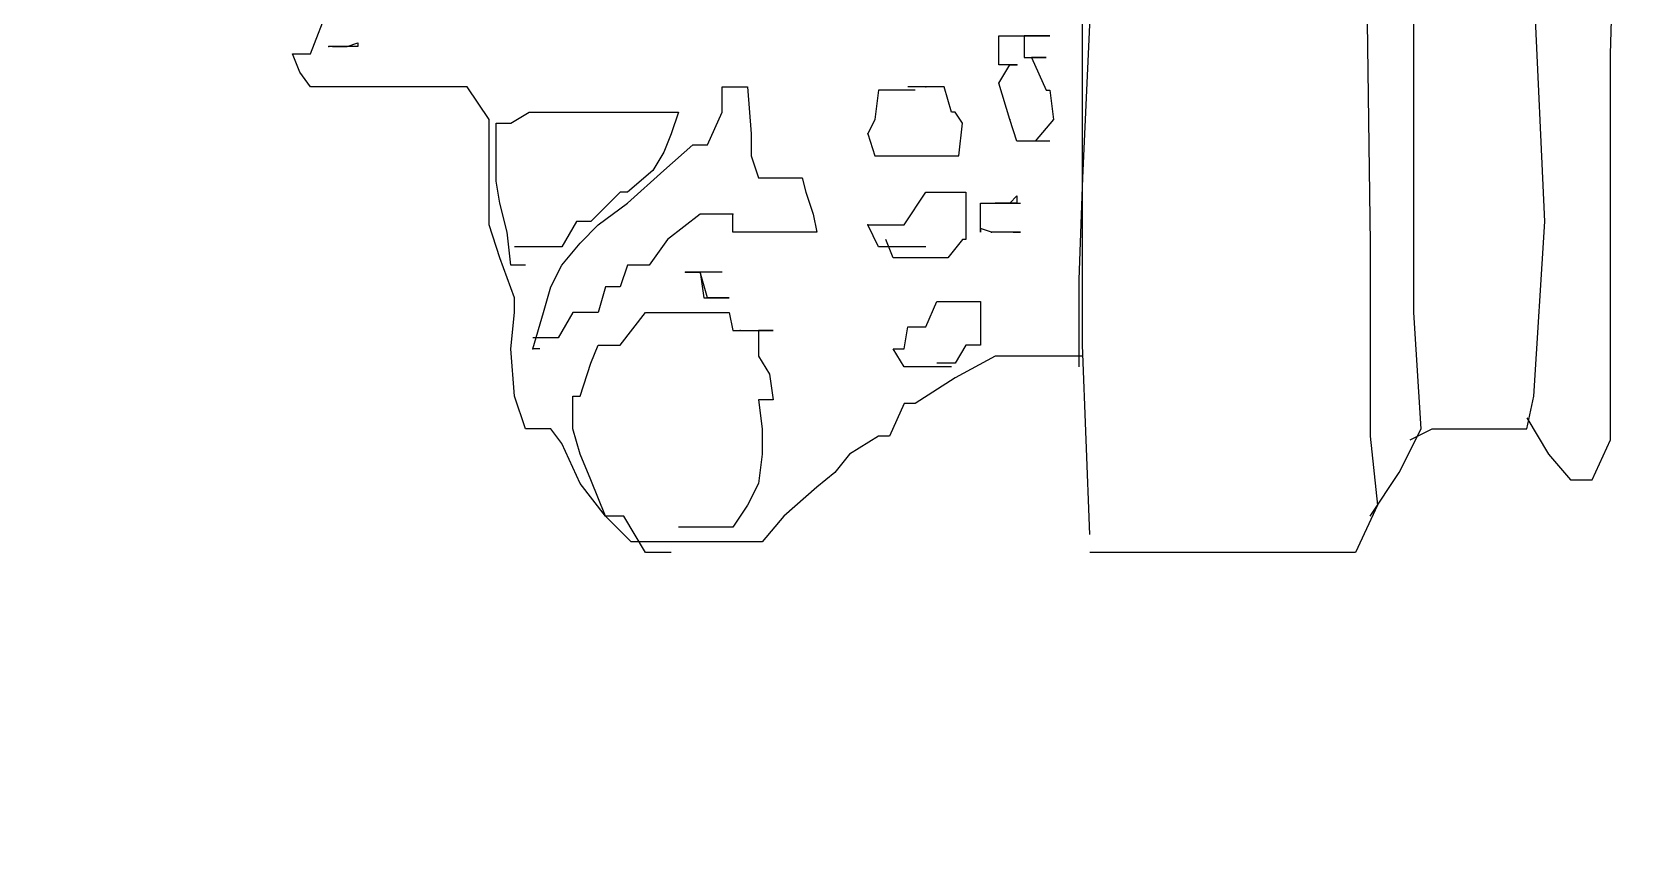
# Model space of a CAD drawing. Extents: x 748454 to 749044, y 4316681 to 4317708.
# Drawn here: x 748482.185 to 748486.59, y 4317530.979 to 4317533.22 of the extents above; entities that cross this region are included whole.
import ezdxf

# ---------------------------------------------------------------- set-up
doc = ezdxf.new("R2010")
doc.units = 0
doc.layers.get('0').update_dxf_attribs({"linetype": 'CONTINUOUS'})

msp = doc.modelspace()

# ---------------------------------------------------------------- linework, layer by layer
at = {"color": 0, "linetype": 'CONTINUOUS'}
for p, q in [((748485.98, 4317533.19), (748485.98, 4317533.81)), ((748485.98, 4317533.19), (748485.98, 4317533.81)), ((748485.07, 4317532.36), (748485.07, 4317533.57)), ((748485.07, 4317532.36), (748485.07, 4317533.57)), ((748486.52, 4317533.16), (748486.53, 4317533.5)), ((748486.52, 4317533.16), (748486.53, 4317533.5)), ((748485.85, 4317533.38), (748485.86, 4317532.64)), ((748485.85, 4317533.38), (748485.86, 4317532.64)), ((748486.34, 4317532.7), (748486.31, 4317533.35)), ((748486.34, 4317532.7), (748486.31, 4317533.35)), ((748482.95, 4317533.16), (748483, 4317533.29)), ((748482.95, 4317533.16), (748483, 4317533.29)), ((748485.09, 4317533.26), (748485.07, 4317532.82)), ((748485.09, 4317533.26), (748485.07, 4317532.82)), ((748483.02, 4317533.18), (748483, 4317533.18)), ((748483.02, 4317533.18), (748483, 4317533.18)), ((748483.01, 4317533.18), (748483.02, 4317533.18)), ((748483.01, 4317533.18), (748483.02, 4317533.18)), ((748483.02, 4317533.18), (748483.03, 4317533.18)), ((748483.04, 4317533.18), (748483.02, 4317533.18)), ((748483.02, 4317533.18), (748483.03, 4317533.18)), ((748483.04, 4317533.18), (748483.02, 4317533.18)), ((748483.03, 4317533.18), (748483.05, 4317533.18)), ((748483.03, 4317533.18), (748483.05, 4317533.18)), ((748483.08, 4317533.18), (748483.04, 4317533.18)), ((748483.08, 4317533.18), (748483.04, 4317533.18)), ((748483.05, 4317533.18), (748483.08, 4317533.19)), ((748483.05, 4317533.18), (748483.08, 4317533.19)), ((748483.08, 4317533.19), (748483.08, 4317533.18)), ((748483.08, 4317533.19), (748483.08, 4317533.18)), ((748484.84, 4317533.13), (748484.84, 4317533.21)), ((748484.84, 4317533.21), (748484.87, 4317533.21)), ((748484.84, 4317533.13), (748484.84, 4317533.21)), ((748484.84, 4317533.21), (748484.87, 4317533.21)), ((748484.87, 4317533.21), (748484.89, 4317533.21)), ((748484.87, 4317533.21), (748484.89, 4317533.21)), ((748484.89, 4317533.21), (748484.91, 4317533.21)), ((748484.89, 4317533.21), (748484.91, 4317533.21)), ((748484.91, 4317533.21), (748484.95, 4317533.21)), ((748484.93, 4317533.21), (748484.91, 4317533.21)), ((748484.91, 4317533.21), (748484.91, 4317533.15)), ((748484.91, 4317533.21), (748484.95, 4317533.21)), ((748484.93, 4317533.21), (748484.91, 4317533.21)), ((748484.91, 4317533.21), (748484.91, 4317533.15)), ((748484.95, 4317533.21), (748484.93, 4317533.21)), ((748484.95, 4317533.21), (748484.93, 4317533.21)), ((748484.95, 4317533.21), (748484.98, 4317533.21)), ((748484.98, 4317533.21), (748484.95, 4317533.21)), ((748484.95, 4317533.21), (748484.98, 4317533.21)), ((748484.98, 4317533.21), (748484.95, 4317533.21)), ((748485.98, 4317532.45), (748485.98, 4317533.19)), ((748485.98, 4317532.45), (748485.98, 4317533.19)), ((748482.92, 4317533.11), (748482.9, 4317533.16)), ((748482.9, 4317533.16), (748482.92, 4317533.16)), ((748482.92, 4317533.11), (748482.9, 4317533.16)), ((748482.9, 4317533.16), (748482.92, 4317533.16)), ((748482.92, 4317533.16), (748482.95, 4317533.16)), ((748482.92, 4317533.16), (748482.95, 4317533.16)), ((748484.91, 4317533.15), (748484.94, 4317533.15)), ((748484.91, 4317533.15), (748484.94, 4317533.15)), ((748484.93, 4317533.15), (748484.97, 4317533.06)), ((748484.94, 4317533.15), (748484.93, 4317533.15)), ((748484.93, 4317533.15), (748484.97, 4317533.06)), ((748484.94, 4317533.15), (748484.93, 4317533.15)), ((748484.94, 4317533.15), (748484.97, 4317533.15)), ((748484.97, 4317533.15), (748484.94, 4317533.15)), ((748484.94, 4317533.15), (748484.97, 4317533.15)), ((748484.97, 4317533.15), (748484.94, 4317533.15)), ((748486.52, 4317532.7), (748486.52, 4317533.16)), ((748486.52, 4317532.7), (748486.52, 4317533.16)), ((748482.95, 4317533.07), (748482.92, 4317533.11)), ((748482.95, 4317533.07), (748482.92, 4317533.11)), ((748484.84, 4317533.08), (748484.87, 4317533.13)), ((748484.87, 4317533.13), (748484.84, 4317533.13)), ((748484.84, 4317533.08), (748484.87, 4317533.13)), ((748484.87, 4317533.13), (748484.84, 4317533.13)), ((748484.87, 4317533.13), (748484.89, 4317533.13)), ((748484.89, 4317533.13), (748484.87, 4317533.13)), ((748484.87, 4317533.13), (748484.89, 4317533.13)), ((748484.89, 4317533.13), (748484.87, 4317533.13)), ((748483.01, 4317533.07), (748482.95, 4317533.07)), ((748483.01, 4317533.07), (748482.95, 4317533.07)), ((748483.03, 4317533.07), (748483.01, 4317533.07)), ((748483.03, 4317533.07), (748483.01, 4317533.07)), ((748483.09, 4317533.07), (748483.03, 4317533.07)), ((748483.09, 4317533.07), (748483.03, 4317533.07)), ((748483.13, 4317533.07), (748483.09, 4317533.07)), ((748483.13, 4317533.07), (748483.09, 4317533.07)), ((748483.19, 4317533.07), (748483.13, 4317533.07)), ((748483.19, 4317533.07), (748483.13, 4317533.07)), ((748483.26, 4317533.07), (748483.19, 4317533.07)), ((748483.26, 4317533.07), (748483.19, 4317533.07)), ((748483.28, 4317533.07), (748483.26, 4317533.07)), ((748483.28, 4317533.07), (748483.26, 4317533.07)), ((748483.3, 4317533.07), (748483.28, 4317533.07)), ((748483.3, 4317533.07), (748483.28, 4317533.07)), ((748483.38, 4317533.07), (748483.3, 4317533.07)), ((748483.38, 4317533.07), (748483.3, 4317533.07)), ((748483.44, 4317532.98), (748483.38, 4317533.07)), ((748483.44, 4317532.98), (748483.38, 4317533.07)), ((748484.08, 4317533), (748484.08, 4317533.07)), ((748484.08, 4317533.07), (748484.1, 4317533.07)), ((748484.08, 4317533), (748484.08, 4317533.07)), ((748484.08, 4317533.07), (748484.1, 4317533.07)), ((748484.1, 4317533.07), (748484.14, 4317533.07)), ((748484.1, 4317533.07), (748484.14, 4317533.07)), ((748484.14, 4317533.07), (748484.15, 4317533.07)), ((748484.14, 4317533.07), (748484.15, 4317533.07)), ((748484.15, 4317533.07), (748484.16, 4317532.94)), ((748484.15, 4317533.07), (748484.16, 4317532.94)), ((748484.51, 4317533.06), (748484.5, 4317532.98)), ((748484.51, 4317533.06), (748484.5, 4317532.98)), ((748484.55, 4317533.06), (748484.51, 4317533.06)), ((748484.55, 4317533.06), (748484.51, 4317533.06)), ((748484.61, 4317533.06), (748484.55, 4317533.06)), ((748484.61, 4317533.06), (748484.55, 4317533.06)), ((748484.61, 4317533.07), (748484.59, 4317533.07)), ((748484.61, 4317533.07), (748484.59, 4317533.07)), ((748484.64, 4317533.07), (748484.61, 4317533.07)), ((748484.64, 4317533.07), (748484.61, 4317533.07)), ((748484.69, 4317533.07), (748484.64, 4317533.07)), ((748484.69, 4317533.07), (748484.64, 4317533.07)), ((748484.71, 4317533), (748484.69, 4317533.07)), ((748484.71, 4317533), (748484.69, 4317533.07)), ((748484.87, 4317532.98), (748484.84, 4317533.08)), ((748484.87, 4317532.98), (748484.84, 4317533.08)), ((748484.97, 4317533.06), (748484.98, 4317533.06)), ((748484.97, 4317533.06), (748484.98, 4317533.06)), ((748484.98, 4317533.06), (748484.99, 4317532.98)), ((748484.98, 4317533.06), (748484.99, 4317532.98)), ((748483.5, 4317532.97), (748483.55, 4317533)), ((748483.5, 4317532.97), (748483.55, 4317533)), ((748483.55, 4317533), (748483.65, 4317533)), ((748483.55, 4317533), (748483.65, 4317533)), ((748483.65, 4317533), (748483.74, 4317533)), ((748483.65, 4317533), (748483.74, 4317533)), ((748483.74, 4317533), (748483.76, 4317533)), ((748483.74, 4317533), (748483.76, 4317533)), ((748483.76, 4317533), (748483.82, 4317533)), ((748483.76, 4317533), (748483.82, 4317533)), ((748483.82, 4317533), (748483.9, 4317533)), ((748483.82, 4317533), (748483.9, 4317533)), ((748483.9, 4317533), (748483.94, 4317533)), ((748483.9, 4317533), (748483.94, 4317533)), ((748483.94, 4317533), (748483.96, 4317533)), ((748483.96, 4317533), (748483.94, 4317532.94)), ((748483.94, 4317533), (748483.96, 4317533)), ((748483.96, 4317533), (748483.94, 4317532.94)), ((748484.04, 4317532.91), (748484.08, 4317533)), ((748484.04, 4317532.91), (748484.08, 4317533)), ((748484.72, 4317533), (748484.71, 4317533)), ((748484.72, 4317533), (748484.71, 4317533)), ((748484.74, 4317532.97), (748484.72, 4317533)), ((748484.74, 4317532.97), (748484.72, 4317533)), ((748483.44, 4317532.92), (748483.44, 4317532.98)), ((748483.44, 4317532.92), (748483.44, 4317532.98)), ((748483.46, 4317532.89), (748483.46, 4317532.97)), ((748483.46, 4317532.97), (748483.5, 4317532.97)), ((748483.46, 4317532.89), (748483.46, 4317532.97)), ((748483.46, 4317532.97), (748483.5, 4317532.97)), ((748484.5, 4317532.98), (748484.48, 4317532.94)), ((748484.5, 4317532.98), (748484.48, 4317532.94)), ((748484.73, 4317532.88), (748484.74, 4317532.97)), ((748484.73, 4317532.88), (748484.74, 4317532.97)), ((748484.89, 4317532.92), (748484.87, 4317532.98)), ((748484.89, 4317532.92), (748484.87, 4317532.98)), ((748484.99, 4317532.98), (748484.94, 4317532.92)), ((748484.99, 4317532.98), (748484.94, 4317532.92)), ((748483.44, 4317532.87), (748483.44, 4317532.92)), ((748483.44, 4317532.87), (748483.44, 4317532.92)), ((748483.94, 4317532.94), (748483.92, 4317532.89)), ((748483.94, 4317532.94), (748483.92, 4317532.89)), ((748484.16, 4317532.94), (748484.16, 4317532.88)), ((748484.16, 4317532.94), (748484.16, 4317532.88)), ((748484.48, 4317532.94), (748484.5, 4317532.88)), ((748484.48, 4317532.94), (748484.5, 4317532.88)), ((748484.92, 4317532.92), (748484.89, 4317532.92)), ((748484.91, 4317532.92), (748484.89, 4317532.92)), ((748484.92, 4317532.92), (748484.89, 4317532.92)), ((748484.91, 4317532.92), (748484.89, 4317532.92)), ((748484.94, 4317532.92), (748484.91, 4317532.92)), ((748484.94, 4317532.92), (748484.91, 4317532.92)), ((748484.98, 4317532.92), (748484.92, 4317532.92)), ((748484.98, 4317532.92), (748484.92, 4317532.92)), ((748483.44, 4317532.75), (748483.44, 4317532.87)), ((748483.44, 4317532.75), (748483.44, 4317532.87)), ((748483.46, 4317532.81), (748483.46, 4317532.89)), ((748483.46, 4317532.81), (748483.46, 4317532.89)), ((748483.92, 4317532.89), (748483.89, 4317532.84)), ((748483.92, 4317532.89), (748483.89, 4317532.84)), ((748483.92, 4317532.84), (748484, 4317532.91)), ((748483.92, 4317532.84), (748484, 4317532.91)), ((748484, 4317532.91), (748484.04, 4317532.91)), ((748484, 4317532.91), (748484.04, 4317532.91)), ((748484.16, 4317532.88), (748484.18, 4317532.82)), ((748484.16, 4317532.88), (748484.18, 4317532.82)), ((748484.5, 4317532.88), (748484.51, 4317532.88)), ((748484.5, 4317532.88), (748484.51, 4317532.88)), ((748484.51, 4317532.88), (748484.54, 4317532.88)), ((748484.51, 4317532.88), (748484.54, 4317532.88)), ((748484.54, 4317532.88), (748484.58, 4317532.88)), ((748484.54, 4317532.88), (748484.58, 4317532.88)), ((748484.58, 4317532.88), (748484.62, 4317532.88)), ((748484.58, 4317532.88), (748484.62, 4317532.88)), ((748484.62, 4317532.88), (748484.64, 4317532.88)), ((748484.62, 4317532.88), (748484.64, 4317532.88)), ((748484.64, 4317532.88), (748484.7, 4317532.88)), ((748484.64, 4317532.88), (748484.7, 4317532.88)), ((748484.7, 4317532.88), (748484.72, 4317532.88)), ((748484.7, 4317532.88), (748484.72, 4317532.88)), ((748484.72, 4317532.88), (748484.73, 4317532.88)), ((748484.72, 4317532.88), (748484.73, 4317532.88)), ((748483.89, 4317532.84), (748483.82, 4317532.78)), ((748483.82, 4317532.75), (748483.92, 4317532.84)), ((748483.89, 4317532.84), (748483.82, 4317532.78)), ((748483.82, 4317532.75), (748483.92, 4317532.84)), ((748483.47, 4317532.75), (748483.46, 4317532.81)), ((748483.47, 4317532.75), (748483.46, 4317532.81)), ((748483.8, 4317532.78), (748483.72, 4317532.7)), ((748483.8, 4317532.78), (748483.72, 4317532.7)), ((748483.82, 4317532.78), (748483.8, 4317532.78)), ((748483.82, 4317532.78), (748483.8, 4317532.78)), ((748484.18, 4317532.82), (748484.2, 4317532.82)), ((748484.18, 4317532.82), (748484.2, 4317532.82)), ((748484.2, 4317532.82), (748484.25, 4317532.82)), ((748484.2, 4317532.82), (748484.25, 4317532.82)), ((748484.25, 4317532.82), (748484.3, 4317532.82)), ((748484.25, 4317532.82), (748484.3, 4317532.82)), ((748484.3, 4317532.82), (748484.31, 4317532.78)), ((748484.3, 4317532.82), (748484.31, 4317532.78)), ((748484.31, 4317532.78), (748484.33, 4317532.72)), ((748484.31, 4317532.78), (748484.33, 4317532.72)), ((748484.58, 4317532.69), (748484.64, 4317532.78)), ((748484.58, 4317532.69), (748484.64, 4317532.78)), ((748484.64, 4317532.78), (748484.67, 4317532.78)), ((748484.64, 4317532.78), (748484.67, 4317532.78)), ((748484.67, 4317532.78), (748484.72, 4317532.78)), ((748484.67, 4317532.78), (748484.72, 4317532.78)), ((748484.72, 4317532.78), (748484.73, 4317532.78)), ((748484.72, 4317532.78), (748484.73, 4317532.78)), ((748484.73, 4317532.78), (748484.74, 4317532.78)), ((748484.73, 4317532.78), (748484.74, 4317532.78)), ((748484.74, 4317532.78), (748484.75, 4317532.78)), ((748484.74, 4317532.78), (748484.75, 4317532.78)), ((748484.75, 4317532.78), (748484.75, 4317532.65)), ((748484.75, 4317532.78), (748484.75, 4317532.65)), ((748485.07, 4317532.82), (748485.06, 4317532.54)), ((748485.07, 4317532.82), (748485.06, 4317532.54)), ((748483.44, 4317532.69), (748483.44, 4317532.75)), ((748483.44, 4317532.69), (748483.44, 4317532.75)), ((748483.49, 4317532.67), (748483.47, 4317532.75)), ((748483.49, 4317532.67), (748483.47, 4317532.75)), ((748483.74, 4317532.69), (748483.82, 4317532.75)), ((748483.74, 4317532.69), (748483.82, 4317532.75)), ((748484.79, 4317532.67), (748484.79, 4317532.75)), ((748484.79, 4317532.75), (748484.81, 4317532.75)), ((748484.79, 4317532.67), (748484.79, 4317532.75)), ((748484.79, 4317532.75), (748484.81, 4317532.75)), ((748484.81, 4317532.75), (748484.82, 4317532.75)), ((748484.81, 4317532.75), (748484.82, 4317532.75)), ((748484.82, 4317532.75), (748484.83, 4317532.75)), ((748484.82, 4317532.75), (748484.83, 4317532.75)), ((748484.83, 4317532.75), (748484.87, 4317532.75)), ((748484.84, 4317532.75), (748484.83, 4317532.75)), ((748484.83, 4317532.75), (748484.88, 4317532.75)), ((748484.83, 4317532.75), (748484.87, 4317532.75)), ((748484.84, 4317532.75), (748484.83, 4317532.75)), ((748484.83, 4317532.75), (748484.88, 4317532.75)), ((748484.87, 4317532.75), (748484.84, 4317532.75)), ((748484.87, 4317532.75), (748484.84, 4317532.75)), ((748484.87, 4317532.75), (748484.89, 4317532.77)), ((748484.87, 4317532.75), (748484.89, 4317532.77)), ((748484.88, 4317532.75), (748484.87, 4317532.75)), ((748484.88, 4317532.75), (748484.87, 4317532.75)), ((748484.89, 4317532.75), (748484.88, 4317532.75)), ((748484.88, 4317532.75), (748484.9, 4317532.75)), ((748484.89, 4317532.75), (748484.88, 4317532.75)), ((748484.88, 4317532.75), (748484.9, 4317532.75)), ((748484.89, 4317532.77), (748484.89, 4317532.75)), ((748484.89, 4317532.77), (748484.89, 4317532.75)), ((748483.68, 4317532.7), (748483.64, 4317532.63)), ((748483.68, 4317532.7), (748483.64, 4317532.63)), ((748483.72, 4317532.7), (748483.68, 4317532.7)), ((748483.72, 4317532.7), (748483.68, 4317532.7)), ((748484.02, 4317532.72), (748483.93, 4317532.65)), ((748484.02, 4317532.72), (748483.93, 4317532.65)), ((748484.09, 4317532.72), (748484.02, 4317532.72)), ((748484.09, 4317532.72), (748484.02, 4317532.72)), ((748484.11, 4317532.72), (748484.09, 4317532.72)), ((748484.11, 4317532.72), (748484.09, 4317532.72)), ((748484.11, 4317532.67), (748484.11, 4317532.72)), ((748484.11, 4317532.67), (748484.11, 4317532.72)), ((748484.33, 4317532.72), (748484.34, 4317532.67)), ((748484.33, 4317532.72), (748484.34, 4317532.67)), ((748486.31, 4317532.22), (748486.34, 4317532.7)), ((748486.31, 4317532.22), (748486.34, 4317532.7)), ((748486.52, 4317532.27), (748486.52, 4317532.7)), ((748486.52, 4317532.27), (748486.52, 4317532.7)), ((748483.47, 4317532.6), (748483.44, 4317532.69)), ((748483.47, 4317532.6), (748483.44, 4317532.69)), ((748483.5, 4317532.58), (748483.49, 4317532.67)), ((748483.5, 4317532.58), (748483.49, 4317532.67)), ((748483.69, 4317532.64), (748483.74, 4317532.69)), ((748483.69, 4317532.64), (748483.74, 4317532.69)), ((748483.93, 4317532.65), (748483.88, 4317532.58)), ((748483.93, 4317532.65), (748483.88, 4317532.58)), ((748484.13, 4317532.67), (748484.11, 4317532.67)), ((748484.13, 4317532.67), (748484.11, 4317532.67)), ((748484.16, 4317532.67), (748484.13, 4317532.67)), ((748484.16, 4317532.67), (748484.13, 4317532.67)), ((748484.22, 4317532.67), (748484.16, 4317532.67)), ((748484.22, 4317532.67), (748484.16, 4317532.67)), ((748484.28, 4317532.67), (748484.22, 4317532.67)), ((748484.28, 4317532.67), (748484.22, 4317532.67)), ((748484.33, 4317532.67), (748484.28, 4317532.67)), ((748484.33, 4317532.67), (748484.28, 4317532.67)), ((748484.34, 4317532.67), (748484.33, 4317532.67)), ((748484.34, 4317532.67), (748484.33, 4317532.67)), ((748484.51, 4317532.63), (748484.48, 4317532.69)), ((748484.48, 4317532.69), (748484.51, 4317532.69)), ((748484.51, 4317532.63), (748484.48, 4317532.69)), ((748484.48, 4317532.69), (748484.51, 4317532.69)), ((748484.51, 4317532.69), (748484.58, 4317532.69)), ((748484.51, 4317532.69), (748484.58, 4317532.69)), ((748484.55, 4317532.6), (748484.53, 4317532.65)), ((748484.55, 4317532.6), (748484.53, 4317532.65)), ((748484.74, 4317532.65), (748484.7, 4317532.6)), ((748484.74, 4317532.65), (748484.7, 4317532.6)), ((748484.75, 4317532.65), (748484.74, 4317532.65)), ((748484.75, 4317532.65), (748484.74, 4317532.65)), ((748484.82, 4317532.67), (748484.79, 4317532.68)), ((748484.79, 4317532.68), (748484.79, 4317532.67)), ((748484.82, 4317532.67), (748484.79, 4317532.68)), ((748484.79, 4317532.68), (748484.79, 4317532.67)), ((748484.84, 4317532.67), (748484.82, 4317532.67)), ((748484.84, 4317532.67), (748484.82, 4317532.67)), ((748484.89, 4317532.67), (748484.84, 4317532.67)), ((748484.89, 4317532.67), (748484.84, 4317532.67)), ((748484.88, 4317532.67), (748484.9, 4317532.67)), ((748484.88, 4317532.67), (748484.9, 4317532.67)), ((748484.9, 4317532.67), (748484.89, 4317532.67)), ((748484.9, 4317532.67), (748484.89, 4317532.67)), ((748483.53, 4317532.63), (748483.51, 4317532.63)), ((748483.53, 4317532.63), (748483.51, 4317532.63)), ((748483.58, 4317532.63), (748483.53, 4317532.63)), ((748483.58, 4317532.63), (748483.53, 4317532.63)), ((748483.61, 4317532.63), (748483.58, 4317532.63)), ((748483.61, 4317532.63), (748483.58, 4317532.63)), ((748483.64, 4317532.63), (748483.61, 4317532.63)), ((748483.64, 4317532.63), (748483.61, 4317532.63)), ((748483.64, 4317532.58), (748483.69, 4317532.64)), ((748483.64, 4317532.58), (748483.69, 4317532.64)), ((748484.58, 4317532.63), (748484.51, 4317532.63)), ((748484.58, 4317532.63), (748484.51, 4317532.63)), ((748484.64, 4317532.63), (748484.58, 4317532.63)), ((748484.64, 4317532.63), (748484.58, 4317532.63)), ((748485.86, 4317532.64), (748485.86, 4317532.11)), ((748485.86, 4317532.64), (748485.86, 4317532.11)), ((748483.51, 4317532.49), (748483.47, 4317532.6)), ((748483.51, 4317532.49), (748483.47, 4317532.6)), ((748483.54, 4317532.58), (748483.5, 4317532.58)), ((748483.54, 4317532.58), (748483.5, 4317532.58)), ((748483.61, 4317532.52), (748483.64, 4317532.58)), ((748483.61, 4317532.52), (748483.64, 4317532.58)), ((748483.82, 4317532.58), (748483.8, 4317532.52)), ((748483.82, 4317532.58), (748483.8, 4317532.52)), ((748483.88, 4317532.58), (748483.82, 4317532.58)), ((748483.88, 4317532.58), (748483.82, 4317532.58)), ((748484, 4317532.56), (748483.98, 4317532.56)), ((748483.98, 4317532.56), (748484, 4317532.56)), ((748484, 4317532.56), (748483.98, 4317532.56)), ((748483.98, 4317532.56), (748484, 4317532.56)), ((748484.03, 4317532.56), (748484, 4317532.56)), ((748484, 4317532.56), (748484.02, 4317532.56)), ((748484.03, 4317532.56), (748484, 4317532.56)), ((748484, 4317532.56), (748484.02, 4317532.56)), ((748484.02, 4317532.56), (748484.03, 4317532.49)), ((748484.04, 4317532.49), (748484.02, 4317532.56)), ((748484.02, 4317532.56), (748484.03, 4317532.49)), ((748484.04, 4317532.49), (748484.02, 4317532.56)), ((748484.08, 4317532.56), (748484.03, 4317532.56)), ((748484.08, 4317532.56), (748484.03, 4317532.56)), ((748484.61, 4317532.6), (748484.55, 4317532.6)), ((748484.61, 4317532.6), (748484.55, 4317532.6)), ((748484.64, 4317532.6), (748484.61, 4317532.6)), ((748484.64, 4317532.6), (748484.61, 4317532.6)), ((748484.7, 4317532.6), (748484.64, 4317532.6)), ((748484.7, 4317532.6), (748484.64, 4317532.6)), ((748483.59, 4317532.45), (748483.61, 4317532.52)), ((748483.59, 4317532.45), (748483.61, 4317532.52)), ((748483.76, 4317532.52), (748483.74, 4317532.45)), ((748483.76, 4317532.52), (748483.74, 4317532.45)), ((748483.8, 4317532.52), (748483.76, 4317532.52)), ((748483.8, 4317532.52), (748483.76, 4317532.52)), ((748485.06, 4317532.54), (748485.06, 4317532.3)), ((748485.06, 4317532.54), (748485.06, 4317532.3)), ((748483.51, 4317532.45), (748483.51, 4317532.49)), ((748483.51, 4317532.45), (748483.51, 4317532.49)), ((748484.03, 4317532.49), (748484.08, 4317532.49)), ((748484.03, 4317532.49), (748484.08, 4317532.49)), ((748484.08, 4317532.49), (748484.04, 4317532.49)), ((748484.08, 4317532.49), (748484.04, 4317532.49)), ((748484.08, 4317532.49), (748484.1, 4317532.49)), ((748484.1, 4317532.49), (748484.08, 4317532.49)), ((748484.08, 4317532.49), (748484.1, 4317532.49)), ((748484.1, 4317532.49), (748484.08, 4317532.49)), ((748484.64, 4317532.41), (748484.67, 4317532.48)), ((748484.64, 4317532.41), (748484.67, 4317532.48)), ((748484.67, 4317532.48), (748484.7, 4317532.48)), ((748484.67, 4317532.48), (748484.7, 4317532.48)), ((748484.7, 4317532.48), (748484.73, 4317532.48)), ((748484.7, 4317532.48), (748484.73, 4317532.48)), ((748484.73, 4317532.48), (748484.78, 4317532.48)), ((748484.73, 4317532.48), (748484.78, 4317532.48)), ((748484.78, 4317532.48), (748484.79, 4317532.48)), ((748484.78, 4317532.48), (748484.79, 4317532.48)), ((748484.79, 4317532.48), (748484.79, 4317532.41)), ((748484.79, 4317532.48), (748484.79, 4317532.41)), ((748483.5, 4317532.35), (748483.51, 4317532.45)), ((748483.5, 4317532.35), (748483.51, 4317532.45)), ((748483.56, 4317532.35), (748483.59, 4317532.45)), ((748483.56, 4317532.35), (748483.59, 4317532.45)), ((748483.67, 4317532.45), (748483.63, 4317532.38)), ((748483.67, 4317532.45), (748483.63, 4317532.38)), ((748483.72, 4317532.45), (748483.67, 4317532.45)), ((748483.72, 4317532.45), (748483.67, 4317532.45)), ((748483.74, 4317532.45), (748483.72, 4317532.45)), ((748483.74, 4317532.45), (748483.72, 4317532.45)), ((748483.8, 4317532.36), (748483.87, 4317532.45)), ((748483.8, 4317532.36), (748483.87, 4317532.45)), ((748483.87, 4317532.45), (748483.92, 4317532.45)), ((748483.87, 4317532.45), (748483.92, 4317532.45)), ((748483.92, 4317532.45), (748484, 4317532.45)), ((748483.92, 4317532.45), (748484, 4317532.45)), ((748484, 4317532.45), (748484.02, 4317532.45)), ((748484, 4317532.45), (748484.02, 4317532.45)), ((748484.02, 4317532.45), (748484.08, 4317532.45)), ((748484.02, 4317532.45), (748484.08, 4317532.45)), ((748484.08, 4317532.45), (748484.1, 4317532.45)), ((748484.08, 4317532.45), (748484.1, 4317532.45)), ((748484.1, 4317532.45), (748484.11, 4317532.4)), ((748484.1, 4317532.45), (748484.11, 4317532.4)), ((748486, 4317532.13), (748485.98, 4317532.45)), ((748486, 4317532.13), (748485.98, 4317532.45)), ((748484.11, 4317532.4), (748484.13, 4317532.4)), ((748484.11, 4317532.4), (748484.13, 4317532.4)), ((748484.13, 4317532.4), (748484.16, 4317532.4)), ((748484.13, 4317532.4), (748484.16, 4317532.4)), ((748484.16, 4317532.4), (748484.2, 4317532.4)), ((748484.16, 4317532.4), (748484.2, 4317532.4)), ((748484.21, 4317532.4), (748484.18, 4317532.4)), ((748484.18, 4317532.4), (748484.18, 4317532.33)), ((748484.21, 4317532.4), (748484.18, 4317532.4)), ((748484.18, 4317532.4), (748484.18, 4317532.33)), ((748484.2, 4317532.4), (748484.22, 4317532.4)), ((748484.2, 4317532.4), (748484.22, 4317532.4)), ((748484.22, 4317532.4), (748484.21, 4317532.4)), ((748484.22, 4317532.4), (748484.21, 4317532.4)), ((748484.58, 4317532.35), (748484.59, 4317532.41)), ((748484.58, 4317532.35), (748484.59, 4317532.41)), ((748484.59, 4317532.41), (748484.64, 4317532.41)), ((748484.59, 4317532.41), (748484.64, 4317532.41)), ((748484.79, 4317532.41), (748484.79, 4317532.36)), ((748484.79, 4317532.41), (748484.79, 4317532.36)), ((748483.51, 4317532.22), (748483.5, 4317532.35)), ((748483.51, 4317532.22), (748483.5, 4317532.35)), ((748483.6, 4317532.38), (748483.56, 4317532.38)), ((748483.6, 4317532.38), (748483.56, 4317532.38)), ((748483.58, 4317532.35), (748483.56, 4317532.35)), ((748483.58, 4317532.35), (748483.56, 4317532.35)), ((748483.63, 4317532.38), (748483.6, 4317532.38)), ((748483.63, 4317532.38), (748483.6, 4317532.38)), ((748483.72, 4317532.31), (748483.74, 4317532.36)), ((748483.72, 4317532.31), (748483.74, 4317532.36)), ((748483.74, 4317532.36), (748483.8, 4317532.36)), ((748483.74, 4317532.36), (748483.8, 4317532.36)), ((748484.58, 4317532.3), (748484.55, 4317532.35)), ((748484.55, 4317532.35), (748484.58, 4317532.35)), ((748484.58, 4317532.3), (748484.55, 4317532.35)), ((748484.55, 4317532.35), (748484.58, 4317532.35)), ((748484.75, 4317532.36), (748484.72, 4317532.31)), ((748484.75, 4317532.36), (748484.72, 4317532.31)), ((748484.79, 4317532.36), (748484.75, 4317532.36)), ((748484.79, 4317532.36), (748484.75, 4317532.36)), ((748485.09, 4317531.84), (748485.07, 4317532.36)), ((748485.09, 4317531.84), (748485.07, 4317532.36)), ((748483.69, 4317532.22), (748483.72, 4317532.31)), ((748483.69, 4317532.22), (748483.72, 4317532.31)), ((748484.18, 4317532.33), (748484.21, 4317532.28)), ((748484.18, 4317532.33), (748484.21, 4317532.28)), ((748484.62, 4317532.3), (748484.58, 4317532.3)), ((748484.62, 4317532.3), (748484.58, 4317532.3)), ((748484.64, 4317532.3), (748484.62, 4317532.3)), ((748484.64, 4317532.3), (748484.62, 4317532.3)), ((748484.71, 4317532.3), (748484.64, 4317532.3)), ((748484.71, 4317532.3), (748484.64, 4317532.3)), ((748484.72, 4317532.31), (748484.67, 4317532.31)), ((748484.72, 4317532.31), (748484.67, 4317532.31)), ((748484.83, 4317532.33), (748484.72, 4317532.27)), ((748484.83, 4317532.33), (748484.72, 4317532.27)), ((748484.9, 4317532.33), (748484.83, 4317532.33)), ((748484.9, 4317532.33), (748484.83, 4317532.33)), ((748484.97, 4317532.33), (748484.9, 4317532.33)), ((748484.97, 4317532.33), (748484.9, 4317532.33)), ((748484.98, 4317532.33), (748484.97, 4317532.33)), ((748484.98, 4317532.33), (748484.97, 4317532.33)), ((748485.02, 4317532.33), (748484.98, 4317532.33)), ((748485.02, 4317532.33), (748484.98, 4317532.33)), ((748485.07, 4317532.33), (748485.02, 4317532.33)), ((748485.07, 4317532.33), (748485.02, 4317532.33)), ((748484.21, 4317532.28), (748484.22, 4317532.21)), ((748484.21, 4317532.28), (748484.22, 4317532.21)), ((748484.72, 4317532.27), (748484.61, 4317532.2)), ((748484.72, 4317532.27), (748484.61, 4317532.2)), ((748486.52, 4317532.1), (748486.52, 4317532.27)), ((748486.52, 4317532.1), (748486.52, 4317532.27)), ((748483.54, 4317532.13), (748483.51, 4317532.22)), ((748483.54, 4317532.13), (748483.51, 4317532.22)), ((748483.67, 4317532.13), (748483.67, 4317532.22)), ((748483.67, 4317532.22), (748483.69, 4317532.22)), ((748483.67, 4317532.13), (748483.67, 4317532.22)), ((748483.67, 4317532.22), (748483.69, 4317532.22)), ((748484.22, 4317532.21), (748484.18, 4317532.21)), ((748484.18, 4317532.21), (748484.19, 4317532.13)), ((748484.22, 4317532.21), (748484.18, 4317532.21)), ((748484.18, 4317532.21), (748484.19, 4317532.13)), ((748486.29, 4317532.13), (748486.31, 4317532.22)), ((748486.29, 4317532.13), (748486.31, 4317532.22)), ((748484.58, 4317532.2), (748484.54, 4317532.11)), ((748484.58, 4317532.2), (748484.54, 4317532.11)), ((748484.61, 4317532.2), (748484.58, 4317532.2)), ((748484.61, 4317532.2), (748484.58, 4317532.2)), ((748483.56, 4317532.13), (748483.54, 4317532.13)), ((748483.56, 4317532.13), (748483.54, 4317532.13)), ((748483.61, 4317532.13), (748483.56, 4317532.13)), ((748483.61, 4317532.13), (748483.56, 4317532.13)), ((748483.64, 4317532.09), (748483.61, 4317532.13)), ((748483.64, 4317532.09), (748483.61, 4317532.13)), ((748483.69, 4317532.06), (748483.67, 4317532.13)), ((748483.69, 4317532.06), (748483.67, 4317532.13)), ((748484.19, 4317532.13), (748484.19, 4317532.06)), ((748484.19, 4317532.13), (748484.19, 4317532.06)), ((748485.94, 4317532.01), (748486, 4317532.13)), ((748485.94, 4317532.01), (748486, 4317532.13)), ((748485.97, 4317532.1), (748486.03, 4317532.13)), ((748485.97, 4317532.1), (748486.03, 4317532.13)), ((748486.03, 4317532.13), (748486.13, 4317532.13)), ((748486.03, 4317532.13), (748486.13, 4317532.13)), ((748486.13, 4317532.13), (748486.26, 4317532.13)), ((748486.13, 4317532.13), (748486.26, 4317532.13)), ((748486.26, 4317532.13), (748486.29, 4317532.13)), ((748486.26, 4317532.13), (748486.29, 4317532.13)), ((748486.29, 4317532.16), (748486.35, 4317532.06)), ((748486.29, 4317532.16), (748486.35, 4317532.06)), ((748483.69, 4317531.98), (748483.64, 4317532.09)), ((748483.69, 4317531.98), (748483.64, 4317532.09)), ((748484.51, 4317532.11), (748484.43, 4317532.06)), ((748484.51, 4317532.11), (748484.43, 4317532.06)), ((748484.54, 4317532.11), (748484.51, 4317532.11)), ((748484.54, 4317532.11), (748484.51, 4317532.11)), ((748485.86, 4317532.11), (748485.88, 4317531.92)), ((748485.86, 4317532.11), (748485.88, 4317531.92)), ((748486.47, 4317531.99), (748486.52, 4317532.1)), ((748486.47, 4317531.99), (748486.52, 4317532.1)), ((748483.72, 4317531.99), (748483.69, 4317532.06)), ((748483.72, 4317531.99), (748483.69, 4317532.06)), ((748484.19, 4317532.06), (748484.18, 4317531.98)), ((748484.19, 4317532.06), (748484.18, 4317531.98)), ((748484.43, 4317532.06), (748484.39, 4317532.01)), ((748484.43, 4317532.06), (748484.39, 4317532.01)), ((748486.35, 4317532.06), (748486.41, 4317531.99)), ((748486.35, 4317532.06), (748486.41, 4317531.99)), ((748483.76, 4317531.89), (748483.72, 4317531.99)), ((748483.76, 4317531.89), (748483.72, 4317531.99)), ((748484.39, 4317532.01), (748484.34, 4317531.97)), ((748484.39, 4317532.01), (748484.34, 4317531.97)), ((748485.86, 4317531.89), (748485.94, 4317532.01)), ((748485.86, 4317531.89), (748485.94, 4317532.01)), ((748486.41, 4317531.99), (748486.47, 4317531.99)), ((748486.41, 4317531.99), (748486.47, 4317531.99)), ((748483.76, 4317531.89), (748483.69, 4317531.98)), ((748483.76, 4317531.89), (748483.69, 4317531.98)), ((748484.18, 4317531.98), (748484.15, 4317531.92)), ((748484.18, 4317531.98), (748484.15, 4317531.92)), ((748484.34, 4317531.97), (748484.25, 4317531.89)), ((748484.34, 4317531.97), (748484.25, 4317531.89)), ((748484.15, 4317531.92), (748484.11, 4317531.86)), ((748484.15, 4317531.92), (748484.11, 4317531.86)), ((748485.88, 4317531.92), (748485.82, 4317531.79)), ((748485.88, 4317531.92), (748485.82, 4317531.79)), ((748483.81, 4317531.89), (748483.76, 4317531.89)), ((748483.83, 4317531.82), (748483.76, 4317531.89)), ((748483.81, 4317531.89), (748483.76, 4317531.89)), ((748483.83, 4317531.82), (748483.76, 4317531.89)), ((748483.87, 4317531.79), (748483.81, 4317531.89)), ((748483.87, 4317531.79), (748483.81, 4317531.89)), ((748484.02, 4317531.86), (748483.96, 4317531.86)), ((748484.02, 4317531.86), (748483.96, 4317531.86)), ((748484.08, 4317531.86), (748484.02, 4317531.86)), ((748484.08, 4317531.86), (748484.02, 4317531.86)), ((748484.11, 4317531.86), (748484.08, 4317531.86)), ((748484.11, 4317531.86), (748484.08, 4317531.86)), ((748484.25, 4317531.89), (748484.19, 4317531.82)), ((748484.25, 4317531.89), (748484.19, 4317531.82)), ((748483.91, 4317531.82), (748483.83, 4317531.82)), ((748483.91, 4317531.82), (748483.83, 4317531.82)), ((748484, 4317531.82), (748483.91, 4317531.82)), ((748484, 4317531.82), (748483.91, 4317531.82)), ((748484.08, 4317531.82), (748484, 4317531.82)), ((748484.08, 4317531.82), (748484, 4317531.82)), ((748484.19, 4317531.82), (748484.08, 4317531.82)), ((748484.19, 4317531.82), (748484.08, 4317531.82)), ((748483.94, 4317531.79), (748483.87, 4317531.79)), ((748483.94, 4317531.79), (748483.87, 4317531.79)), ((748485.19, 4317531.79), (748485.09, 4317531.79)), ((748485.19, 4317531.79), (748485.09, 4317531.79)), ((748485.54, 4317531.79), (748485.19, 4317531.79)), ((748485.54, 4317531.79), (748485.19, 4317531.79)), ((748485.82, 4317531.79), (748485.54, 4317531.79)), ((748485.82, 4317531.79), (748485.54, 4317531.79))]:
    msp.add_line(p, q, dxfattribs=at)
for p in [(748483, 4317533.18), (748483, 4317533.18), (748484.89, 4317533.13), (748484.89, 4317533.13), (748484.64, 4317533.07), (748484.64, 4317533.07), (748484.87, 4317532.98), (748484.87, 4317532.98), (748484.99, 4317532.98), (748484.99, 4317532.98), (748484.48, 4317532.94), (748484.48, 4317532.94), (748484.11, 4317532.72), (748484.11, 4317532.72), (748484.48, 4317532.69), (748484.48, 4317532.69), (748484.82, 4317532.67), (748484.82, 4317532.67), (748483.98, 4317532.56), (748483.98, 4317532.56), (748484.13, 4317532.4), (748484.13, 4317532.4), (748483.56, 4317532.35), (748483.56, 4317532.35)]:
    msp.add_point(p, dxfattribs=at)

# ---------------------------------------------------------------- meshes
mesh = msp.add_polyface(dxfattribs=at)
corners = [(748454.5, 4316681), (748454.5, 4316681), (748454.5, 4316871.9618), (748762.5, 4316681), (748454.5, 4317046.4935), (749044, 4316681), (748454.5, 4317707.5), (749044, 4317342.0065), (749044, 4317707.5)]
mesh.append_faces([[corners[k] for k in face] for face in [(0, 1, 3, 2), (2, 3, 5, 4), (4, 5, 7, 6), (6, 7, 8, 8)]], dxfattribs={"vtx0": -1, "vtx2": -1, "color": 0})
mesh = msp.add_polyface(dxfattribs=at)
corners = [(748464.5, 4317521), (748464.5, 4317521), (748464.5, 4317695.2713), (748745.58, 4317521), (748464.5, 4317701.5), (748745.58, 4317527.2287), (748745.58, 4317701.5)]
mesh.append_faces([[corners[k] for k in face] for face in [(0, 1, 3, 2), (2, 3, 5, 4), (4, 5, 6, 6)]], dxfattribs={"vtx0": -1, "vtx2": -1, "color": 0})

doc.saveas('drawing.dxf')
